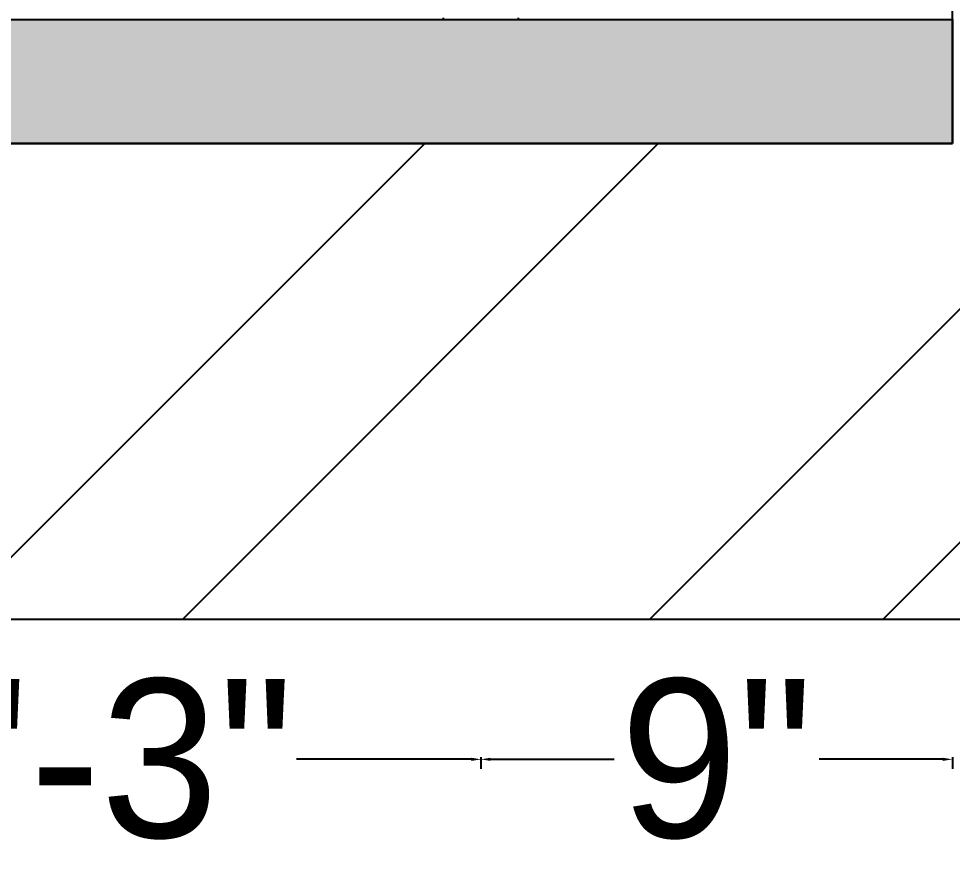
# Model space of a CAD drawing. Header units: inches. Extents: x 9636 to 21597, y -10243 to 557.
# Drawn here: x 13413.14 to 13430.81, y -2442.01 to -2426.03 of the extents above; entities that cross this region are included whole.
import ezdxf

# ---------------------------------------------------------------- set-up
doc = ezdxf.new("R2010")
doc.units = ezdxf.units.IN
doc.header["$MEASUREMENT"] = 0
doc.layers.add('Edges', color=7, linetype='Continuous')
doc.layers.add('IEL-HATCH-002', color=7, linetype='Continuous')
doc.styles.add('HEMI', font='stylu.ttf')
doc.styles.get("Standard").update_dxf_attribs({"font": 'arial.ttf'})
doc.dimstyles.get("Standard").update_dxf_attribs({"dimtxt": 0.18, "dimasz": 0.18, "dimexe": 0.18, "dimexo": 0.0625, "dimgap": 0.09, "dimtad": 0, "dimtih": 1, "dimtoh": 1, "dimdec": 0, "dimzin": 0, "dimdsep": 46, "dimlunit": 4, "dimtxsty": 'Standard', "dimcen": 0.09, "dimadec": 0, "dimazin": 0, "dimtfac": 1, "dimtdec": 0, "dimtofl": 0, "dimtmove": 0, "dimatfit": 3, "dimfxl": 1, "dimtolj": 1, "dimtzin": 0, "dimarcsym": 0})

# ---------------------------------------------------------------- blocks, each defined once
blk = doc.blocks.new('Industrial Oscillating Fan pl')
at = {"layer": 'Edges'}
for p, q in [((57.972, 59.711), (57.972, 59.64)), ((57.972, 59.711), (61.337, 59.711)), ((61.337, 59.711), (61.337, 59.64))]:
    blk.add_line(p, q, dxfattribs=at)
blk = doc.blocks.new('shht')
at = {"layer": 'IEL-HATCH-002', "true_color": 0x636466, "transparency": 33554687}
h = blk.add_hatch(color=251, dxfattribs=at)
h.dxf.hatch_style = 1
h.paths.add_polyline_path([(15210.498, -2302.014), (15258.498, -2302.014), (15258.498, -2299.668), (15210.498, -2299.668)])
h.paths.add_polyline_path([(15159.498, -2302.014), (15207.498, -2302.014), (15207.498, -2299.668), (15159.498, -2299.668)])
at = {"color": 251, "true_color": 0x636466}
for p, q in [((15258.498, -2302.014), (15258.498, -2254.014)), ((15210.498, -2299.668), (15258.498, -2299.668)), ((15258.498, -2299.668), (15258.498, -2302.014)), ((14882.498, -2302.014), (15258.498, -2302.014)), ((15258.498, -2302.014), (15210.498, -2302.014)), ((14882.498, -2311.014), (15442.498, -2311.014))]:
    blk.add_line(p, q, dxfattribs=at)
at = {"layer": 'IEL-HATCH-002', "color": 251, "linetype": 'Continuous', "true_color": 0x636466, "transparency": 33554687}
for p, q in [((15252.771, -2311.014), (15267.498, -2296.287)), ((15257.19, -2311.014), (15267.498, -2300.706)), ((15239.513, -2311.014), (15248.513, -2302.014)), ((15243.932, -2311.014), (15252.932, -2302.014))]:
    blk.add_line(p, q, dxfattribs=at)
blk = doc.blocks.new('*D74')
at = {"color": 0, "lineweight": -2, "transparency": 16777216}
for p, q in [((13449.073, -2344.856), (13449.292, -2344.856)), ((13449.073, -2428.39), (13449.292, -2428.39))]:
    blk.add_line(p, q, dxfattribs=at)
at = {"color": 5, "lineweight": -2, "transparency": 16777216}
for p, q in [((13449.112, -2345.036), (13449.112, -2384.925)), ((13449.112, -2428.21), (13449.112, -2388.32))]:
    blk.add_line(p, q, dxfattribs=at)
at = {"color": 5, "transparency": 16777216}
for points in [[(13449.082, -2345.036), (13449.142, -2345.036), (13449.112, -2344.856)], [(13449.082, -2428.21), (13449.142, -2428.21), (13449.112, -2428.39)]]:
    blk.add_solid(points, dxfattribs=at)
at = {"layer": 'Defpoints', "color": 0, "transparency": 16777216}
for p in [(13432.645, -2344.856), (13449.112, -2344.856), (13430.812, -2428.39)]:
    blk.add_point(p, dxfattribs=at)
at = {"color": 5, "transparency": 16777216, "insert": (13449.112, -2386.623), "char_height": 3, "attachment_point": 5, "style": 'HEMI'}
blk.add_mtext("\\A1;7'", dxfattribs=at)
blk = doc.blocks.new('*D75')
at = {"color": 0, "lineweight": -2, "transparency": 16777216}
for p, q in [((13421.891, -2440.004), (13421.891, -2440.224)), ((13430.812, -2440.004), (13430.812, -2440.224))]:
    blk.add_line(p, q, dxfattribs=at)
at = {"color": 5, "lineweight": -2, "transparency": 16777216}
for p, q in [((13422.071, -2440.044), (13424.41, -2440.044)), ((13430.632, -2440.044), (13428.293, -2440.044))]:
    blk.add_line(p, q, dxfattribs=at)
at = {"color": 5, "transparency": 16777216}
for points in [[(13422.071, -2440.014), (13422.071, -2440.074), (13421.891, -2440.044)], [(13430.632, -2440.014), (13430.632, -2440.074), (13430.812, -2440.044)]]:
    blk.add_solid(points, dxfattribs=at)
at = {"layer": 'Defpoints', "color": 0, "transparency": 16777216}
for p in [(13421.891, -2426.044), (13430.812, -2426.044), (13421.891, -2440.044)]:
    blk.add_point(p, dxfattribs=at)
at = {"color": 5, "transparency": 16777216, "insert": (13426.352, -2440.044), "char_height": 3, "attachment_point": 5, "style": 'HEMI'}
blk.add_mtext('\\A1;9"', dxfattribs=at)
blk = doc.blocks.new('*D76')
at = {"color": 0, "lineweight": -2, "transparency": 16777216}
for p, q in [((13406.812, -2440.004), (13406.812, -2440.224)), ((13421.891, -2440.004), (13421.891, -2440.224))]:
    blk.add_line(p, q, dxfattribs=at)
at = {"color": 5, "lineweight": -2, "transparency": 16777216}
for p, q in [((13406.992, -2440.044), (13410.304, -2440.044)), ((13421.711, -2440.044), (13418.399, -2440.044))]:
    blk.add_line(p, q, dxfattribs=at)
at = {"color": 5, "transparency": 16777216}
for points in [[(13406.992, -2440.014), (13406.992, -2440.074), (13406.812, -2440.044)], [(13421.711, -2440.014), (13421.711, -2440.074), (13421.891, -2440.044)]]:
    blk.add_solid(points, dxfattribs=at)
at = {"layer": 'Defpoints', "color": 0, "transparency": 16777216}
for p in [(13421.891, -2426.044), (13406.812, -2428.39), (13406.812, -2440.044)]:
    blk.add_point(p, dxfattribs=at)
at = {"color": 5, "transparency": 16777216, "insert": (13414.352, -2440.044), "char_height": 3, "attachment_point": 5, "style": 'HEMI'}
blk.add_mtext('\\A1;1\'-3"', dxfattribs=at)

msp = doc.modelspace()

# ---------------------------------------------------------------- block references
msp.add_blockref('shht', (-1827.686, -126.376))
at = {"xscale": -0.4211558411350648, "yscale": 0.4211558411350648, "zscale": 0.4211558411350648, "rotation": 180}
msp.add_blockref('Industrial Oscillating Fan pl', (13396.767, -2400.896), dxfattribs=at)

# ---------------------------------------------------------------- dimensions: what is measured, and where the dimension line sits
dim = msp.add_linear_dim(base=(13449.112, -2344.856), p1=(13430.812, -2428.39), p2=(13432.645, -2344.856), angle=90, dimstyle='Standard', override={"dimtxt": 3, "dimtxsty": 'HEMI', "dimclrd": 5, "dimclrt": 5, "dimfxl": 0.03937, "dimfxlon": 1, "dimarcsym": 1})
dim.commit()
dim.dimension.update_dxf_attribs({"geometry": '*D74', "text_midpoint": (13449.112, -2386.623)})
for base, p1, p2, override, picture, middle in [((13406.812, -2440.044), (13421.891, -2426.044), (13406.812, -2428.39), {"dimtxt": 3, "dimtxsty": 'HEMI', "dimclrd": 5, "dimclrt": 5, "dimtmove": 1, "dimfxl": 0.03937, "dimfxlon": 1, "dimarcsym": 1}, '*D76', (13414.352, -2440.044)), ((13421.891, -2440.044), (13430.812, -2426.044), (13421.891, -2426.044), {"dimtxt": 3, "dimtxsty": 'HEMI', "dimclrd": 5, "dimclrt": 5, "dimfxl": 0.03937, "dimfxlon": 1, "dimarcsym": 1}, '*D75', (13426.352, -2440.044))]:
    dim = msp.add_linear_dim(base=base, p1=p1, p2=p2, dimstyle='Standard', override=override)
    dim.commit()
    dim.dimension.update_dxf_attribs({"geometry": picture, "text_midpoint": middle})

doc.saveas('drawing.dxf')
